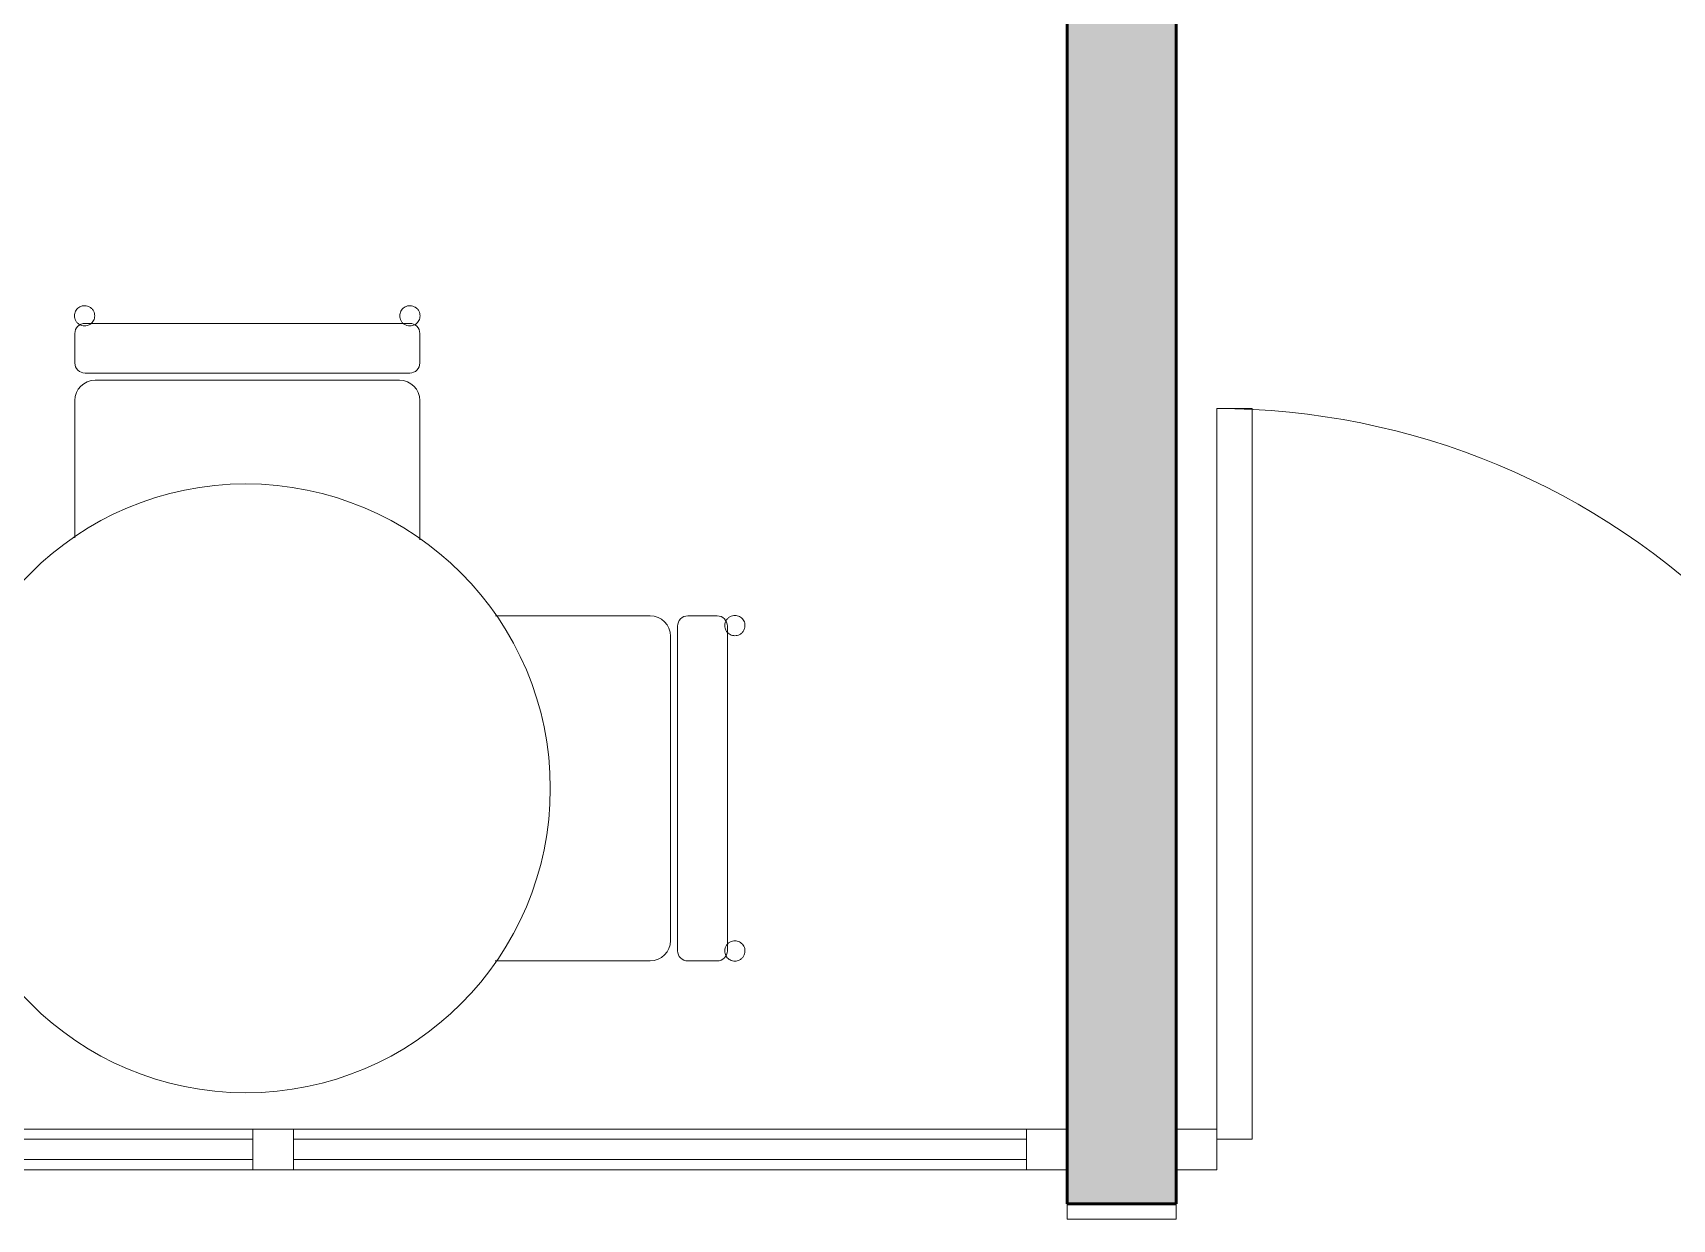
# Model space of a CAD drawing. Header units: inches. Extents: x -1205 to 1409, y -1117 to 895.
# Drawn here: x -254.5 to -173.7, y -697.7 to -639.3 of the extents above; entities that cross this region are included whole.
import ezdxf

# ---------------------------------------------------------------- set-up
doc = ezdxf.new("R2010")
doc.units = ezdxf.units.IN
doc.header["$MEASUREMENT"] = 0
for name, color, linetype, lineweight in [('A-DOOR', 31, 'Continuous', 13), ('A-GLAZ-CURT', 52, 'Continuous', 9), ('A-GLAZ-CWMG', 51, 'Continuous', 9), ('A-WALL-PATT', 111, 'Continuous', 13), ('I-FURN', 30, 'Continuous', 9), ('I-WALL', 2, 'Continuous', 13)]:
    doc.layers.add(name, color=color, linetype=linetype, lineweight=lineweight)

# ---------------------------------------------------------------- blocks, each defined once
blk = doc.blocks.new('Basic Wall _ Metal Stud - 5 3_8_ - Acoustic Plywood Face Pattern to deck - ___-2776775-8TH FLOOR TELECOM PLAN')
at = {"layer": 'I-WALL', "color": 253}
for p, q in [((-203.535, -697.744), (-203.535, -696.994)), ((-198.16, -696.994), (-198.16, -697.744)), ((-203.535, -697.744), (-198.16, -697.744))]:
    blk.add_line(p, q, dxfattribs=at)
blk = doc.blocks.new('System Panel - Glazed Centered-3570784-8TH FLOOR TELECOM PLAN')
at = {"layer": 'A-GLAZ-CURT', "color": 253, "lineweight": 13}
for p, q in [((18.062, 0.5), (-18.062, 0.5)), ((-18.062, 0.5), (-18.062, -0.5)), ((18.062, -0.5), (18.062, 0.5)), ((-18.062, -0.5), (18.062, -0.5))]:
    blk.add_line(p, q, dxfattribs=at)
blk = doc.blocks.new('Rectangular Mullion - 2_ x 2_ Office Front-3570782-8TH FLOOR TELECOM PLAN')
at = {"layer": 'A-GLAZ-CWMG', "color": 53}
for p, q in [((-281.784, -693.307), (-317.908, -693.307)), ((-281.784, -695.307), (-317.908, -695.307))]:
    blk.add_line(p, q, dxfattribs=at)
blk = doc.blocks.new('Rectangular Mullion - 2_ x 2_ Office Front-1467737-8TH FLOOR TELECOM PLAN')
at = {"layer": 'A-GLAZ-CWMG', "color": 133, "lineweight": 20}
for p, q in [((-2, 1), (0, 1)), ((-2, -1), (-2, 1)), ((0, 1), (0, -1)), ((0, -1), (-2, -1))]:
    blk.add_line(p, q, dxfattribs=at)
blk = doc.blocks.new('Rectangular Mullion - 2_ x 2_ Office Front-1467735-8TH FLOOR TELECOM PLAN')
at = {"layer": 'A-GLAZ-CWMG', "color": 133, "lineweight": 20}
for p, q in [((-1, 1), (1, 1)), ((-1, -1), (-1, 1)), ((1, 1), (1, -1)), ((1, -1), (-1, -1))]:
    blk.add_line(p, q, dxfattribs=at)
blk = doc.blocks.new('Rectangular Mullion - 2_ x 2_ Office Front-3525501-8TH FLOOR TELECOM PLAN')
at = {"layer": 'A-GLAZ-CWMG', "color": 133, "lineweight": 20}
for p, q in [((-2, 1), (0, 1)), ((-2, -1), (-2, 1)), ((0, 1), (0, -1)), ((0, -1), (-2, -1))]:
    blk.add_line(p, q, dxfattribs=at)
blk = doc.blocks.new('Curtain Wall-Store Front-Sgl w swing _ Bar - Store Front Door-3130019-8TH FLOOR TELECOM PLAN')
at = {"layer": 'A-DOOR', "color": 133, "lineweight": 20}
for p, q in [((-18, 36.5), (-16.25, 36.5)), ((-18, 1), (-18, 36.5)), ((-16.25, 36.5), (-16.25, 0.5)), ((-16.25, 0.5), (-18, 0.5))]:
    blk.add_line(p, q, dxfattribs=at)
at = {"layer": 'A-DOOR', "color": 53, "lineweight": 9}
blk.add_arc((-18, 0.5), 36, 359.5, 90, dxfattribs=at)
blk = doc.blocks.new('Table-Dining Round w Chairs - 30_ Diameter-3133440-8TH FLOOR TELECOM PLAN')
at = {"layer": 'I-FURN', "color": 53}
for start, end in [(90, 270), (270, 90)]:
    blk.add_arc((4.082, -7.279), 15, start, end, dxfattribs=at)
blk = doc.blocks.new('Chair-Breuer - Chair-Breuer-V65-8TH FLOOR TELECOM PLAN')
at = {"layer": 'I-FURN', "color": 53}
for p, q in [((-8.5, 2.634), (-8.5, -5)), ((8.5, -5), (8.5, 2.63)), ((8, -6.349), (-8, -6.349)), ((-7.5, -6), (7.5, -6)), ((-8.5, -6.849), (-8.5, -8.302)), ((8.5, -8.302), (8.5, -6.849)), ((-8, -8.802), (8, -8.802))]:
    blk.add_line(p, q, dxfattribs=at)
for centre, radius, start, end in [((-7.5, -5), 1, 180, 270), ((7.5, -5), 1, 270, 360), ((-8, -6.849), 0.5, 90, 180), ((8, -6.849), 0.5, 0, 90), ((-8, -8.302), 0.5, 180, 270), ((8, -8.302), 0.5, 270, 0)]:
    blk.add_arc(centre, radius, start, end, dxfattribs=at)
for points in [[(-8.011, -8.675), (-8.052, -8.675), (-8.131, -8.685), (-8.246, -8.728), (-8.346, -8.797), (-8.453, -8.918), (-8.527, -9.111), (-8.501, -9.326), (-8.411, -9.485), (-8.299, -9.59), (-8.161, -9.656), (-8.062, -9.671), (-8.011, -9.671)], [(-8.011, -9.671), (-7.97, -9.671), (-7.89, -9.662), (-7.776, -9.619), (-7.676, -9.55), (-7.568, -9.429), (-7.495, -9.236), (-7.521, -9.02), (-7.611, -8.862), (-7.722, -8.757), (-7.861, -8.69), (-7.96, -8.675), (-8.011, -8.675)], [(8.021, -8.675), (7.98, -8.675), (7.901, -8.685), (7.786, -8.728), (7.686, -8.797), (7.579, -8.918), (7.505, -9.111), (7.531, -9.326), (7.621, -9.485), (7.732, -9.59), (7.871, -9.656), (7.97, -9.671), (8.021, -9.671)], [(8.021, -9.671), (8.062, -9.671), (8.141, -9.662), (8.256, -9.619), (8.356, -9.55), (8.463, -9.429), (8.537, -9.236), (8.511, -9.02), (8.421, -8.862), (8.309, -8.757), (8.171, -8.69), (8.072, -8.675), (8.021, -8.675)]]:
    blk.add_open_spline(points, degree=3, knots=[0, 0, 0, 0, 0.076923, 0.153846, 0.230769, 0.307692, 0.461538, 0.615385, 0.711538, 0.807692, 0.903846, 1, 1, 1, 1], dxfattribs=at)
blk = doc.blocks.new('Chair-Breuer - Chair-Breuer-V76-8TH FLOOR TELECOM PLAN')
at = {"layer": 'I-FURN', "color": 53}
for p, q in [((-8.5, 1.865), (-8.5, -5)), ((8.5, -5), (8.5, 1.769)), ((8, -6.349), (-8, -6.349)), ((-7.5, -6), (7.5, -6)), ((-8.5, -6.849), (-8.5, -8.302)), ((8.5, -8.302), (8.5, -6.849)), ((-8, -8.802), (8, -8.802))]:
    blk.add_line(p, q, dxfattribs=at)
for centre, radius, start, end in [((-7.5, -5), 1, 180, 270), ((7.5, -5), 1, 270, 360), ((-8, -6.849), 0.5, 90, 180), ((8, -6.849), 0.5, 0, 90), ((-8, -8.302), 0.5, 180, 270), ((8, -8.302), 0.5, 270, 0)]:
    blk.add_arc(centre, radius, start, end, dxfattribs=at)
for points in [[(-8.011, -8.675), (-8.052, -8.675), (-8.131, -8.685), (-8.246, -8.728), (-8.346, -8.797), (-8.453, -8.918), (-8.527, -9.111), (-8.501, -9.326), (-8.411, -9.485), (-8.299, -9.59), (-8.161, -9.656), (-8.062, -9.671), (-8.011, -9.671)], [(-8.011, -9.671), (-7.97, -9.671), (-7.89, -9.662), (-7.776, -9.619), (-7.676, -9.55), (-7.568, -9.429), (-7.495, -9.236), (-7.521, -9.02), (-7.611, -8.862), (-7.722, -8.757), (-7.861, -8.69), (-7.96, -8.675), (-8.011, -8.675)], [(8.021, -8.675), (7.98, -8.675), (7.901, -8.685), (7.786, -8.728), (7.686, -8.797), (7.579, -8.918), (7.505, -9.111), (7.531, -9.326), (7.621, -9.485), (7.732, -9.59), (7.871, -9.656), (7.97, -9.671), (8.021, -9.671)], [(8.021, -9.671), (8.062, -9.671), (8.141, -9.662), (8.256, -9.619), (8.356, -9.55), (8.463, -9.429), (8.537, -9.236), (8.511, -9.02), (8.421, -8.862), (8.309, -8.757), (8.171, -8.69), (8.072, -8.675), (8.021, -8.675)]]:
    blk.add_open_spline(points, degree=3, knots=[0, 0, 0, 0, 0.076923, 0.153846, 0.230769, 0.307692, 0.461538, 0.615385, 0.711538, 0.807692, 0.903846, 1, 1, 1, 1], dxfattribs=at)
blk = doc.blocks.new('18433_1 - AEO NY - CENTRAL_rvt-1-8TH FLOOR TELECOM PLAN')
at = {"layer": 'A-WALL-PATT'}
blk.add_hatch(color=253, dxfattribs=at).paths.add_polyline_path([(-198.16, -691.619), (-198.16, -559.869), (-203.535, -559.869), (-203.535, -691.619)], flags=0)
at = {"layer": 'A-WALL-PATT', "lineweight": 5}
h = blk.add_hatch(color=9, dxfattribs=at)
h.paths.add_polyline_path([(116.648, -696.994), (116.648, -691.619), (111.273, -691.619), (111.273, -696.994)], flags=0)
h.paths.add_polyline_path([(-42.35, -696.994), (-36.975, -696.994), (-36.975, -691.619), (-42.35, -691.619)], flags=0)
h.paths.add_polyline_path([(-203.535, -696.994), (-198.16, -696.994), (-198.16, -691.619), (-203.535, -691.619)], flags=0)
at = {"layer": 'I-WALL', "color": 213, "lineweight": 50}
for p, q in [((-203.535, -559.869), (-203.535, -691.619)), ((-198.16, -691.619), (-198.16, -559.869)), ((-203.535, -691.619), (-203.535, -696.994)), ((-198.16, -696.994), (-198.16, -691.619)), ((-203.535, -696.994), (-198.16, -696.994))]:
    blk.add_line(p, q, dxfattribs=at)
at = {"color": 53, "lineweight": 9}
for name, p, rotation in [('Chair-Breuer - Chair-Breuer-V76-8TH FLOOR TELECOM PLAN', (-243.933, -662.409), 180), ('Table-Dining Round w Chairs - 30_ Diameter-3133440-8TH FLOOR TELECOM PLAN', (-251.281, -680.599), 89.9999999999999), ('Chair-Breuer - Chair-Breuer-V65-8TH FLOOR TELECOM PLAN', (-229.08, -676.519), 89.99999999999474)]:
    blk.add_blockref(name, p, dxfattribs=dict(at, rotation=rotation))
for name, p in [('Curtain Wall-Store Front-Sgl w swing _ Bar - Store Front Door-3130019-8TH FLOOR TELECOM PLAN', (-178.16, -694.307)), ('Rectangular Mullion - 2_ x 2_ Office Front-3570782-8TH FLOOR TELECOM PLAN', (38.124, 0)), ('System Panel - Glazed Centered-3570784-8TH FLOOR TELECOM PLAN', (-261.722, -694.307)), ('Rectangular Mullion - 2_ x 2_ Office Front-3570782-8TH FLOOR TELECOM PLAN', (76.249, 0)), ('System Panel - Glazed Centered-3570784-8TH FLOOR TELECOM PLAN', (-223.597, -694.307)), ('Basic Wall _ Metal Stud - 5 3_8_ - Acoustic Plywood Face Pattern to deck - ___-2776775-8TH FLOOR TELECOM PLAN', (0, 0))]:
    blk.add_blockref(name, p, dxfattribs=at)
at = {"color": 53, "lineweight": 9, "extrusion": (0, 0, -1), "rotation": 180}
for name, p in [('Rectangular Mullion - 2_ x 2_ Office Front-1467735-8TH FLOOR TELECOM PLAN', (242.66, -694.307)), ('Rectangular Mullion - 2_ x 2_ Office Front-1467737-8TH FLOOR TELECOM PLAN', (203.535, -694.307))]:
    blk.add_blockref(name, p, dxfattribs=at)
at = {"color": 53, "lineweight": 9, "extrusion": (0, 0, -1)}
blk.add_blockref('Rectangular Mullion - 2_ x 2_ Office Front-3525501-8TH FLOOR TELECOM PLAN', (198.16, -694.307), dxfattribs=at)

msp = doc.modelspace()

# ---------------------------------------------------------------- block references
at = {"lineweight": 5}
msp.add_blockref('18433_1 - AEO NY - CENTRAL_rvt-1-8TH FLOOR TELECOM PLAN', (0, 0), dxfattribs=at)

doc.saveas('drawing.dxf')
